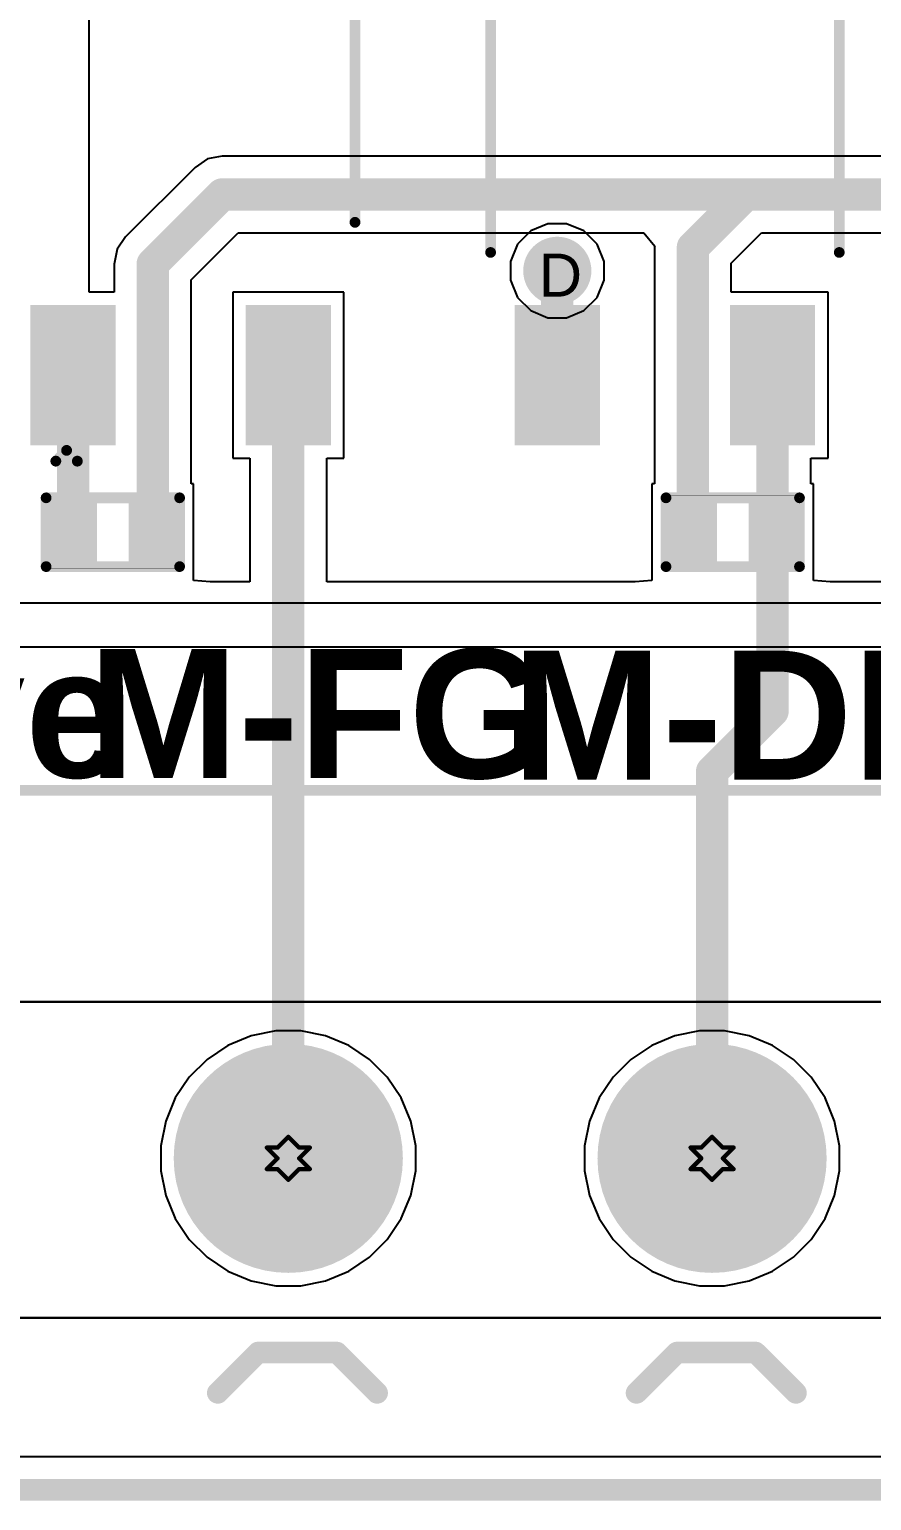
# Model space of a CAD drawing. Header units: inches. Extents: x 0 to 5401, y 0 to 5414.
# Drawn here: x 17.74 to 27.67, y -0.13 to 17.24 of the extents above; entities that cross this region are included whole.
import ezdxf

# ---------------------------------------------------------------- set-up
doc = ezdxf.new("R2010")
doc.units = ezdxf.units.IN
for name, color, linetype in [('Board Outline', 216, 'Continuous'), ('Bottom Layer', 5, 'Continuous'), ('Bottom Solder', 6, 'Continuous'), ('Drill Drawing', 1, 'Continuous'), ('Layer 1', 16, 'Continuous'), ('Layer 2', 76, 'Continuous'), ('Multi-Layer', 9, 'Continuous'), ('Pad Holes', 156, 'Continuous'), ('Top Layer', 1, 'Continuous'), ('Top Overlay', 2, 'Continuous'), ('Top Paste', 8, 'Continuous'), ('Top Solder', 216, 'Continuous'), ('Via Holes', 16, 'Continuous')]:
    doc.layers.add(name, color=color, linetype=linetype)
doc.styles.add('Arial', font='', dxfattribs={"height": 0.2})
doc.styles.add('Arial_Bold', font='', dxfattribs={"height": 0.2})
doc.styles.get('Arial').set_extended_font_data('Arial')
doc.styles.get('Arial_Bold').set_extended_font_data('Arial', bold=True)

# ---------------------------------------------------------------- blocks, each defined once
blk = doc.blocks.new('SOP_4_2_54_21')
at = {"layer": 'Top Layer'}
for points in [[(-3.85, 1.67), (-2.4, 1.67), (-2.4, 0.87), (-3.85, 0.87)], [(2.4, 1.67), (3.85, 1.67), (3.85, 0.87), (2.4, 0.87)], [(-3.85, -0.87), (-2.4, -0.87), (-2.4, -1.67), (-3.85, -1.67)], [(2.4, -0.87), (3.85, -0.87), (3.85, -1.67), (2.4, -1.67)]]:
    blk.add_hatch(color=1, dxfattribs=at).paths.add_polyline_path(points)
at = {"layer": 'Top Paste'}
for points in [[(-3.85, 1.67), (-2.4, 1.67), (-2.4, 0.87), (-3.85, 0.87)], [(2.4, 1.67), (3.85, 1.67), (3.85, 0.87), (2.4, 0.87)], [(-3.85, -0.87), (-2.4, -0.87), (-2.4, -1.67), (-3.85, -1.67)], [(2.4, -0.87), (3.85, -0.87), (3.85, -1.67), (2.4, -1.67)]]:
    blk.add_hatch(color=8, dxfattribs=at).paths.add_polyline_path(points)
at = {"layer": 'Top Solder'}
for points in [[(-3.952, 1.772), (-2.298, 1.772), (-2.298, 0.768), (-3.952, 0.768)], [(2.298, 1.772), (3.952, 1.772), (3.952, 0.768), (2.298, 0.768)], [(-3.952, -0.768), (-2.298, -0.768), (-2.298, -1.772), (-3.952, -1.772)], [(2.298, -0.768), (3.952, -0.768), (3.952, -1.772), (2.298, -1.772)]]:
    blk.add_hatch(color=216, dxfattribs=at).paths.add_polyline_path(points)
at = {"layer": 'Top Overlay'}
for points in [[(-1.321, 2.057, 0.127, 0.127, 0), (1.676, 2.057, 0.127, 0.127, 0)], [(-4.14, 1.473, 0.127, 0.127, 0), (-4.14, 1.219, 0.127, 0.127, 0)], [(-4.14, 1.473, 0.127, 0.127, 0), (-4.013, 1.346, 0.127, 0.127, 0)], [(-4.013, 1.346, 0.127, 0.127, 0), (-4.14, 1.219, 0.127, 0.127, 0)], [(-1.321, -2.057, 0.127, 0.127, 0), (1.676, -2.057, 0.127, 0.127, 0)]]:
    blk.add_lwpolyline(points, format="xyseb", dxfattribs=at)
for points in [[(-1.353, 2.057, 0.0635, 0.0635, 1), (-1.289, 2.057, 0.0635, 0.0635, 1)], [(1.645, 2.057, 0.0635, 0.0635, 1), (1.708, 2.057, 0.0635, 0.0635, 1)], [(-4.172, 1.473, 0.0635, 0.0635, 1), (-4.108, 1.473, 0.0635, 0.0635, 1)], [(-4.172, 1.473, 0.0635, 0.0635, 1), (-4.108, 1.473, 0.0635, 0.0635, 1)], [(-4.045, 1.346, 0.0635, 0.0635, 1), (-3.981, 1.346, 0.0635, 0.0635, 1)], [(-4.045, 1.346, 0.0635, 0.0635, 1), (-3.981, 1.346, 0.0635, 0.0635, 1)], [(-4.172, 1.219, 0.0635, 0.0635, 1), (-4.108, 1.219, 0.0635, 0.0635, 1)], [(-4.172, 1.219, 0.0635, 0.0635, 1), (-4.108, 1.219, 0.0635, 0.0635, 1)], [(-1.353, -2.057, 0.0635, 0.0635, 1), (-1.289, -2.057, 0.0635, 0.0635, 1)], [(1.645, -2.057, 0.0635, 0.0635, 1), (1.708, -2.057, 0.0635, 0.0635, 1)]]:
    blk.add_lwpolyline(points, format="xyseb", close=True, dxfattribs=at)
blk = doc.blocks.new('SOP_4_2_54_23')
at = {"layer": 'Top Layer'}
for points in [[(-3.85, 1.67), (-2.4, 1.67), (-2.4, 0.87), (-3.85, 0.87)], [(2.4, 1.67), (3.85, 1.67), (3.85, 0.87), (2.4, 0.87)], [(-3.85, -0.87), (-2.4, -0.87), (-2.4, -1.67), (-3.85, -1.67)], [(2.4, -0.87), (3.85, -0.87), (3.85, -1.67), (2.4, -1.67)]]:
    blk.add_hatch(color=1, dxfattribs=at).paths.add_polyline_path(points)
at = {"layer": 'Top Paste'}
for points in [[(-3.85, 1.67), (-2.4, 1.67), (-2.4, 0.87), (-3.85, 0.87)], [(2.4, 1.67), (3.85, 1.67), (3.85, 0.87), (2.4, 0.87)], [(-3.85, -0.87), (-2.4, -0.87), (-2.4, -1.67), (-3.85, -1.67)], [(2.4, -0.87), (3.85, -0.87), (3.85, -1.67), (2.4, -1.67)]]:
    blk.add_hatch(color=8, dxfattribs=at).paths.add_polyline_path(points)
at = {"layer": 'Top Solder'}
for points in [[(-3.952, 1.772), (-2.298, 1.772), (-2.298, 0.768), (-3.952, 0.768)], [(2.298, 1.772), (3.952, 1.772), (3.952, 0.768), (2.298, 0.768)], [(-3.952, -0.768), (-2.298, -0.768), (-2.298, -1.772), (-3.952, -1.772)], [(2.298, -0.768), (3.952, -0.768), (3.952, -1.772), (2.298, -1.772)]]:
    blk.add_hatch(color=216, dxfattribs=at).paths.add_polyline_path(points)
at = {"layer": 'Top Overlay'}
for points in [[(1.676, 2.057, 0.127, 0.127, 0), (-1.321, 2.057, 0.127, 0.127, 0)], [(-4.14, 1.219, 0.127, 0.127, 0), (-4.14, 1.473, 0.127, 0.127, 0)], [(-4.013, 1.346, 0.127, 0.127, 0), (-4.14, 1.473, 0.127, 0.127, 0)], [(-4.14, 1.219, 0.127, 0.127, 0), (-4.013, 1.346, 0.127, 0.127, 0)], [(1.676, -2.057, 0.127, 0.127, 0), (-1.321, -2.057, 0.127, 0.127, 0)]]:
    blk.add_lwpolyline(points, format="xyseb", dxfattribs=at)
for points in [[(-1.353, 2.057, 0.0635, 0.0635, 1), (-1.289, 2.057, 0.0635, 0.0635, 1)], [(1.645, 2.057, 0.0635, 0.0635, 1), (1.708, 2.057, 0.0635, 0.0635, 1)], [(-4.172, 1.473, 0.0635, 0.0635, 1), (-4.108, 1.473, 0.0635, 0.0635, 1)], [(-4.172, 1.473, 0.0635, 0.0635, 1), (-4.108, 1.473, 0.0635, 0.0635, 1)], [(-4.045, 1.346, 0.0635, 0.0635, 1), (-3.981, 1.346, 0.0635, 0.0635, 1)], [(-4.045, 1.346, 0.0635, 0.0635, 1), (-3.981, 1.346, 0.0635, 0.0635, 1)], [(-4.172, 1.219, 0.0635, 0.0635, 1), (-4.108, 1.219, 0.0635, 0.0635, 1)], [(-4.172, 1.219, 0.0635, 0.0635, 1), (-4.108, 1.219, 0.0635, 0.0635, 1)], [(-1.353, -2.057, 0.0635, 0.0635, 1), (-1.289, -2.057, 0.0635, 0.0635, 1)], [(1.645, -2.057, 0.0635, 0.0635, 1), (1.708, -2.057, 0.0635, 0.0635, 1)]]:
    blk.add_lwpolyline(points, format="xyseb", close=True, dxfattribs=at)
blk = doc.blocks.new('R___0402_83')
at = {"layer": 'Top Layer'}
for points in [[(-0.699, -0.318), (-0.699, 0.318), (-0.241, 0.318), (-0.241, -0.318)], [(0.241, -0.318), (0.241, 0.318), (0.699, 0.318), (0.699, -0.318)]]:
    blk.add_hatch(color=1, dxfattribs=at).paths.add_polyline_path(points)
at = {"layer": 'Top Paste'}
for points in [[(-0.699, -0.318), (-0.699, 0.318), (-0.241, 0.318), (-0.241, -0.318)], [(0.241, -0.318), (0.241, 0.318), (0.699, 0.318), (0.699, -0.318)]]:
    blk.add_hatch(color=8, dxfattribs=at).paths.add_polyline_path(points)
at = {"layer": 'Top Solder'}
for points in [[(-0.754, -0.373), (-0.754, 0.373), (-0.186, 0.373), (-0.186, -0.373)], [(0.186, -0.373), (0.186, 0.373), (0.754, 0.373), (0.754, -0.373)]]:
    blk.add_hatch(color=216, dxfattribs=at).paths.add_polyline_path(points)
at = {"layer": 'Top Overlay'}
for points in [[(-0.787, -0.406, 0.127, 0.127, 0), (-0.787, 0.406, 0.127, 0.127, 0)], [(-0.787, 0.406, 0.127, 0.127, 0), (0.787, 0.406, 0.127, 0.127, 0)], [(0.787, -0.406, 0.127, 0.127, 0), (0.787, 0.406, 0.127, 0.127, 0)], [(-0.787, -0.406, 0.127, 0.127, 0), (0.787, -0.406, 0.127, 0.127, 0)], [(-0.813, -0.432, 0.00323, 0.00323, 0), (0.813, -0.432, 0.00323, 0.00323, 0)]]:
    blk.add_lwpolyline(points, format="xyseb", dxfattribs=at)
for points in [[(-0.819, 0.406, 0.0635, 0.0635, 1), (-0.756, 0.406, 0.0635, 0.0635, 1)], [(-0.819, 0.406, 0.0635, 0.0635, 1), (-0.756, 0.406, 0.0635, 0.0635, 1)], [(0.756, 0.406, 0.0635, 0.0635, 1), (0.819, 0.406, 0.0635, 0.0635, 1)], [(0.756, 0.406, 0.0635, 0.0635, 1), (0.819, 0.406, 0.0635, 0.0635, 1)], [(-0.819, -0.406, 0.0635, 0.0635, 1), (-0.756, -0.406, 0.0635, 0.0635, 1)], [(-0.819, -0.406, 0.0635, 0.0635, 1), (-0.756, -0.406, 0.0635, 0.0635, 1)], [(0.756, -0.406, 0.0635, 0.0635, 1), (0.819, -0.406, 0.0635, 0.0635, 1)], [(0.756, -0.406, 0.0635, 0.0635, 1), (0.819, -0.406, 0.0635, 0.0635, 1)], [(-0.814, -0.432, 0.00161, 0.00161, 1), (-0.812, -0.432, 0.00161, 0.00161, 1)], [(0.812, -0.432, 0.00161, 0.00161, 1), (0.814, -0.432, 0.00161, 0.00161, 1)]]:
    blk.add_lwpolyline(points, format="xyseb", close=True, dxfattribs=at)
blk = doc.blocks.new('R___0402_85')
at = {"layer": 'Top Layer'}
for points in [[(-0.699, -0.318), (-0.699, 0.318), (-0.241, 0.318), (-0.241, -0.318)], [(0.241, -0.318), (0.241, 0.318), (0.699, 0.318), (0.699, -0.318)]]:
    blk.add_hatch(color=1, dxfattribs=at).paths.add_polyline_path(points)
at = {"layer": 'Top Paste'}
for points in [[(-0.699, -0.318), (-0.699, 0.318), (-0.241, 0.318), (-0.241, -0.318)], [(0.241, -0.318), (0.241, 0.318), (0.699, 0.318), (0.699, -0.318)]]:
    blk.add_hatch(color=8, dxfattribs=at).paths.add_polyline_path(points)
at = {"layer": 'Top Solder'}
for points in [[(-0.754, -0.373), (-0.754, 0.373), (-0.186, 0.373), (-0.186, -0.373)], [(0.186, -0.373), (0.186, 0.373), (0.754, 0.373), (0.754, -0.373)]]:
    blk.add_hatch(color=216, dxfattribs=at).paths.add_polyline_path(points)
at = {"layer": 'Top Overlay'}
for points in [[(-0.787, 0.406, 0.127, 0.127, 0), (-0.787, -0.406, 0.127, 0.127, 0)], [(0.787, 0.406, 0.127, 0.127, 0), (-0.787, 0.406, 0.127, 0.127, 0)], [(0.787, 0.406, 0.127, 0.127, 0), (0.787, -0.406, 0.127, 0.127, 0)], [(0.787, -0.406, 0.127, 0.127, 0), (-0.787, -0.406, 0.127, 0.127, 0)], [(0.813, -0.432, 0.00323, 0.00323, 0), (-0.813, -0.432, 0.00323, 0.00323, 0)]]:
    blk.add_lwpolyline(points, format="xyseb", dxfattribs=at)
for points in [[(-0.819, 0.406, 0.0635, 0.0635, 1), (-0.756, 0.406, 0.0635, 0.0635, 1)], [(-0.819, 0.406, 0.0635, 0.0635, 1), (-0.756, 0.406, 0.0635, 0.0635, 1)], [(0.756, 0.406, 0.0635, 0.0635, 1), (0.819, 0.406, 0.0635, 0.0635, 1)], [(0.756, 0.406, 0.0635, 0.0635, 1), (0.819, 0.406, 0.0635, 0.0635, 1)], [(-0.819, -0.406, 0.0635, 0.0635, 1), (-0.756, -0.406, 0.0635, 0.0635, 1)], [(-0.819, -0.406, 0.0635, 0.0635, 1), (-0.756, -0.406, 0.0635, 0.0635, 1)], [(0.756, -0.406, 0.0635, 0.0635, 1), (0.819, -0.406, 0.0635, 0.0635, 1)], [(0.756, -0.406, 0.0635, 0.0635, 1), (0.819, -0.406, 0.0635, 0.0635, 1)], [(-0.814, -0.432, 0.00161, 0.00161, 1), (-0.812, -0.432, 0.00161, 0.00161, 1)], [(0.812, -0.432, 0.00161, 0.00161, 1), (0.814, -0.432, 0.00161, 0.00161, 1)]]:
    blk.add_lwpolyline(points, format="xyseb", close=True, dxfattribs=at)
blk = doc.blocks.new('WJ127_5_0_5P_185')
at = {"layer": 'Bottom Layer'}
h = blk.add_hatch(color=5, dxfattribs=at)
edge = h.paths.add_edge_path()
edge.add_arc((-10, 0), 1.25, 0, 360)
h = blk.add_hatch(color=5, dxfattribs=at)
edge = h.paths.add_edge_path()
edge.add_arc((-5, 0), 1.25, 0, 360)
h = blk.add_hatch(color=5, dxfattribs=at)
edge = h.paths.add_edge_path()
edge.add_arc((0, 0), 1.25, 0, 360)
h = blk.add_hatch(color=5, dxfattribs=at)
edge = h.paths.add_edge_path()
edge.add_arc((5, 0), 1.25, 0, 360)
h = blk.add_hatch(color=5, dxfattribs=at)
edge = h.paths.add_edge_path()
edge.add_arc((10, 0), 1.25, 0, 360)
at = {"layer": 'Bottom Solder'}
h = blk.add_hatch(color=6, dxfattribs=at)
edge = h.paths.add_edge_path()
edge.add_arc((-10, 0), 1.352, 0, 360)
h = blk.add_hatch(color=6, dxfattribs=at)
edge = h.paths.add_edge_path()
edge.add_arc((-5, 0), 1.352, 0, 360)
h = blk.add_hatch(color=6, dxfattribs=at)
edge = h.paths.add_edge_path()
edge.add_arc((0, 0), 1.352, 0, 360)
h = blk.add_hatch(color=6, dxfattribs=at)
edge = h.paths.add_edge_path()
edge.add_arc((5, 0), 1.352, 0, 360)
h = blk.add_hatch(color=6, dxfattribs=at)
edge = h.paths.add_edge_path()
edge.add_arc((10, 0), 1.352, 0, 360)
at = {"layer": 'Layer 1'}
h = blk.add_hatch(color=16, dxfattribs=at)
edge = h.paths.add_edge_path()
edge.add_arc((-10, 0), 1.25, 0, 360)
h = blk.add_hatch(color=16, dxfattribs=at)
edge = h.paths.add_edge_path()
edge.add_arc((-5, 0), 1.25, 0, 360)
h = blk.add_hatch(color=16, dxfattribs=at)
edge = h.paths.add_edge_path()
edge.add_arc((0, 0), 1.25, 0, 360)
h = blk.add_hatch(color=16, dxfattribs=at)
edge = h.paths.add_edge_path()
edge.add_arc((5, 0), 1.25, 0, 360)
h = blk.add_hatch(color=16, dxfattribs=at)
edge = h.paths.add_edge_path()
edge.add_arc((10, 0), 1.25, 0, 360)
at = {"layer": 'Layer 2'}
h = blk.add_hatch(color=76, dxfattribs=at)
edge = h.paths.add_edge_path()
edge.add_arc((-10, 0), 1.25, 0, 360)
h = blk.add_hatch(color=76, dxfattribs=at)
edge = h.paths.add_edge_path()
edge.add_arc((-5, 0), 1.25, 0, 360)
h = blk.add_hatch(color=76, dxfattribs=at)
edge = h.paths.add_edge_path()
edge.add_arc((0, 0), 1.25, 0, 360)
h = blk.add_hatch(color=76, dxfattribs=at)
edge = h.paths.add_edge_path()
edge.add_arc((5, 0), 1.25, 0, 360)
h = blk.add_hatch(color=76, dxfattribs=at)
edge = h.paths.add_edge_path()
edge.add_arc((10, 0), 1.25, 0, 360)
at = {"layer": 'Multi-Layer'}
h = blk.add_hatch(color=9, dxfattribs=at)
edge = h.paths.add_edge_path()
edge.add_arc((-10, 0), 1.25, 0, 360)
h = blk.add_hatch(color=9, dxfattribs=at)
edge = h.paths.add_edge_path()
edge.add_arc((-5, 0), 1.25, 0, 360)
h = blk.add_hatch(color=9, dxfattribs=at)
edge = h.paths.add_edge_path()
edge.add_arc((0, 0), 1.25, 0, 360)
h = blk.add_hatch(color=9, dxfattribs=at)
edge = h.paths.add_edge_path()
edge.add_arc((5, 0), 1.25, 0, 360)
h = blk.add_hatch(color=9, dxfattribs=at)
edge = h.paths.add_edge_path()
edge.add_arc((10, 0), 1.25, 0, 360)
at = {"layer": 'Pad Holes'}
h = blk.add_hatch(color=7, dxfattribs=at)
edge = h.paths.add_edge_path()
edge.add_arc((-10, 0), 0.65, 0, 360)
h = blk.add_hatch(color=7, dxfattribs=at)
edge = h.paths.add_edge_path()
edge.add_arc((-5, 0), 0.65, 0, 360)
h = blk.add_hatch(color=7, dxfattribs=at)
edge = h.paths.add_edge_path()
edge.add_arc((0, 0), 0.65, 0, 360)
h = blk.add_hatch(color=7, dxfattribs=at)
edge = h.paths.add_edge_path()
edge.add_arc((5, 0), 0.65, 0, 360)
h = blk.add_hatch(color=7, dxfattribs=at)
edge = h.paths.add_edge_path()
edge.add_arc((10, 0), 0.65, 0, 360)
at = {"layer": 'Top Layer'}
h = blk.add_hatch(color=1, dxfattribs=at)
edge = h.paths.add_edge_path()
edge.add_arc((-10, 0), 1.25, 0, 360)
h = blk.add_hatch(color=1, dxfattribs=at)
edge = h.paths.add_edge_path()
edge.add_arc((-5, 0), 1.25, 0, 360)
h = blk.add_hatch(color=1, dxfattribs=at)
edge = h.paths.add_edge_path()
edge.add_arc((0, 0), 1.25, 0, 360)
h = blk.add_hatch(color=1, dxfattribs=at)
edge = h.paths.add_edge_path()
edge.add_arc((5, 0), 1.25, 0, 360)
h = blk.add_hatch(color=1, dxfattribs=at)
edge = h.paths.add_edge_path()
edge.add_arc((10, 0), 1.25, 0, 360)
at = {"layer": 'Top Solder'}
h = blk.add_hatch(color=216, dxfattribs=at)
edge = h.paths.add_edge_path()
edge.add_arc((-10, 0), 1.352, 0, 360)
h = blk.add_hatch(color=216, dxfattribs=at)
edge = h.paths.add_edge_path()
edge.add_arc((-5, 0), 1.352, 0, 360)
h = blk.add_hatch(color=216, dxfattribs=at)
edge = h.paths.add_edge_path()
edge.add_arc((0, 0), 1.352, 0, 360)
h = blk.add_hatch(color=216, dxfattribs=at)
edge = h.paths.add_edge_path()
edge.add_arc((5, 0), 1.352, 0, 360)
h = blk.add_hatch(color=216, dxfattribs=at)
edge = h.paths.add_edge_path()
edge.add_arc((10, 0), 1.352, 0, 360)
at = {"layer": 'Top Overlay'}
for points in [[(-13.005, 4.343, 0.127, 0.127, 0), (12.548, 4.343, 0.127, 0.127, 0)], [(-13.005, -3.912, 0.127, 0.127, 0), (-13.005, 4.343, 0.127, 0.127, 0)], [(12.548, -3.912, 0.127, 0.127, 0), (12.548, 4.343, 0.127, 0.127, 0)], [(-11.044, -2.769, 0.254, 0.254, 0), (-10.567, -2.292, 0.254, 0.254, 0)], [(-10.567, -2.292, 0.254, 0.254, 0), (-9.638, -2.292, 0.254, 0.254, 0)], [(-9.638, -2.292, 0.254, 0.254, 0), (-9.162, -2.769, 0.254, 0.254, 0)], [(-5.938, -2.769, 0.254, 0.254, 0), (-5.461, -2.292, 0.254, 0.254, 0)], [(-5.461, -2.292, 0.254, 0.254, 0), (-4.533, -2.292, 0.254, 0.254, 0)], [(-4.533, -2.292, 0.254, 0.254, 0), (-4.056, -2.769, 0.254, 0.254, 0)], [(-0.833, -2.769, 0.254, 0.254, 0), (-0.356, -2.292, 0.254, 0.254, 0)], [(-0.356, -2.292, 0.254, 0.254, 0), (0.572, -2.292, 0.254, 0.254, 0)], [(0.572, -2.292, 0.254, 0.254, 0), (1.049, -2.769, 0.254, 0.254, 0)], [(4.109, -2.769, 0.254, 0.254, 0), (4.586, -2.292, 0.254, 0.254, 0)], [(4.586, -2.292, 0.254, 0.254, 0), (5.514, -2.292, 0.254, 0.254, 0)], [(5.514, -2.292, 0.254, 0.254, 0), (5.991, -2.769, 0.254, 0.254, 0)], [(9.138, -2.769, 0.254, 0.254, 0), (9.615, -2.292, 0.254, 0.254, 0)], [(9.615, -2.292, 0.254, 0.254, 0), (10.543, -2.292, 0.254, 0.254, 0)], [(10.543, -2.292, 0.254, 0.254, 0), (11.02, -2.769, 0.254, 0.254, 0)], [(-13.005, -3.912, 0.127, 0.127, 0), (12.548, -3.912, 0.127, 0.127, 0)]]:
    blk.add_lwpolyline(points, format="xyseb", dxfattribs=at)
for points in [[(-13.037, 4.343, 0.0635, 0.0635, 1), (-12.973, 4.343, 0.0635, 0.0635, 1)], [(-13.037, 4.343, 0.0635, 0.0635, 1), (-12.973, 4.343, 0.0635, 0.0635, 1)], [(12.516, 4.343, 0.0635, 0.0635, 1), (12.579, 4.343, 0.0635, 0.0635, 1)], [(12.516, 4.343, 0.0635, 0.0635, 1), (12.579, 4.343, 0.0635, 0.0635, 1)], [(-10.63, -2.292, 0.127, 0.127, 1), (-10.503, -2.292, 0.127, 0.127, 1)], [(-10.63, -2.292, 0.127, 0.127, 1), (-10.503, -2.292, 0.127, 0.127, 1)], [(-9.702, -2.292, 0.127, 0.127, 1), (-9.575, -2.292, 0.127, 0.127, 1)], [(-9.702, -2.292, 0.127, 0.127, 1), (-9.575, -2.292, 0.127, 0.127, 1)], [(-5.525, -2.292, 0.127, 0.127, 1), (-5.398, -2.292, 0.127, 0.127, 1)], [(-5.525, -2.292, 0.127, 0.127, 1), (-5.398, -2.292, 0.127, 0.127, 1)], [(-4.597, -2.292, 0.127, 0.127, 1), (-4.47, -2.292, 0.127, 0.127, 1)], [(-4.597, -2.292, 0.127, 0.127, 1), (-4.47, -2.292, 0.127, 0.127, 1)], [(-0.42, -2.292, 0.127, 0.127, 1), (-0.293, -2.292, 0.127, 0.127, 1)], [(-0.42, -2.292, 0.127, 0.127, 1), (-0.293, -2.292, 0.127, 0.127, 1)], [(0.509, -2.292, 0.127, 0.127, 1), (0.636, -2.292, 0.127, 0.127, 1)], [(0.509, -2.292, 0.127, 0.127, 1), (0.636, -2.292, 0.127, 0.127, 1)], [(4.522, -2.292, 0.127, 0.127, 1), (4.649, -2.292, 0.127, 0.127, 1)], [(4.522, -2.292, 0.127, 0.127, 1), (4.649, -2.292, 0.127, 0.127, 1)], [(5.45, -2.292, 0.127, 0.127, 1), (5.577, -2.292, 0.127, 0.127, 1)], [(5.45, -2.292, 0.127, 0.127, 1), (5.577, -2.292, 0.127, 0.127, 1)], [(9.551, -2.292, 0.127, 0.127, 1), (9.678, -2.292, 0.127, 0.127, 1)], [(9.551, -2.292, 0.127, 0.127, 1), (9.678, -2.292, 0.127, 0.127, 1)], [(10.48, -2.292, 0.127, 0.127, 1), (10.607, -2.292, 0.127, 0.127, 1)], [(10.48, -2.292, 0.127, 0.127, 1), (10.607, -2.292, 0.127, 0.127, 1)], [(-11.107, -2.769, 0.127, 0.127, 1), (-10.98, -2.769, 0.127, 0.127, 1)], [(-9.225, -2.769, 0.127, 0.127, 1), (-9.098, -2.769, 0.127, 0.127, 1)], [(-6.002, -2.769, 0.127, 0.127, 1), (-5.875, -2.769, 0.127, 0.127, 1)], [(-4.12, -2.769, 0.127, 0.127, 1), (-3.993, -2.769, 0.127, 0.127, 1)], [(-0.896, -2.769, 0.127, 0.127, 1), (-0.769, -2.769, 0.127, 0.127, 1)], [(0.985, -2.769, 0.127, 0.127, 1), (1.112, -2.769, 0.127, 0.127, 1)], [(4.045, -2.769, 0.127, 0.127, 1), (4.172, -2.769, 0.127, 0.127, 1)], [(5.927, -2.769, 0.127, 0.127, 1), (6.054, -2.769, 0.127, 0.127, 1)], [(9.075, -2.769, 0.127, 0.127, 1), (9.202, -2.769, 0.127, 0.127, 1)], [(10.956, -2.769, 0.127, 0.127, 1), (11.083, -2.769, 0.127, 0.127, 1)], [(-13.037, -3.912, 0.0635, 0.0635, 1), (-12.973, -3.912, 0.0635, 0.0635, 1)], [(-13.037, -3.912, 0.0635, 0.0635, 1), (-12.973, -3.912, 0.0635, 0.0635, 1)], [(12.516, -3.912, 0.0635, 0.0635, 1), (12.579, -3.912, 0.0635, 0.0635, 1)], [(12.516, -3.912, 0.0635, 0.0635, 1), (12.579, -3.912, 0.0635, 0.0635, 1)]]:
    blk.add_lwpolyline(points, format="xyseb", close=True, dxfattribs=at)

msp = doc.modelspace()

# ---------------------------------------------------------------- hatches: boundary and pattern name
at = {"layer": 'Bottom Layer'}
h = msp.add_hatch(color=5, dxfattribs=at)
edge = h.paths.add_edge_path()
edge.add_arc((23.964, 14.39), 0.3, 0, 360)
at = {"layer": 'Bottom Solder'}
h = msp.add_hatch(color=6, dxfattribs=at)
edge = h.paths.add_edge_path()
edge.add_arc((23.964, 14.39), 0.402, 0, 360)
at = {"layer": 'Layer 1'}
h = msp.add_hatch(color=16, dxfattribs=at)
edge = h.paths.add_edge_path()
edge.add_arc((23.964, 14.39), 0.3, 0, 360)
at = {"layer": 'Layer 2'}
h = msp.add_hatch(color=76, dxfattribs=at)
edge = h.paths.add_edge_path()
edge.add_arc((23.964, 14.39), 0.3, 0, 360)
at = {"layer": 'Top Layer'}
h = msp.add_hatch(color=1, dxfattribs=at)
edge = h.paths.add_edge_path()
edge.add_arc((23.964, 14.39), 0.3, 0, 360)
at = {"layer": 'Top Solder'}
h = msp.add_hatch(color=216, dxfattribs=at)
edge = h.paths.add_edge_path()
edge.add_arc((23.964, 14.39), 0.402, 0, 360)
at = {"layer": 'Via Holes'}
h = msp.add_hatch(color=7, dxfattribs=at)
edge = h.paths.add_edge_path()
edge.add_arc((23.964, 14.39), 0.15, 0, 360)

# ---------------------------------------------------------------- linework, layer by layer
at = {"layer": 'Board Outline'}
msp.add_lwpolyline([(0, 0, 0.254, 0.254, 0), (150, 0, 0.254, 0.254, 0)], format="xyseb", dxfattribs=at)
at = {"layer": 'Bottom Layer'}
for p, q in [((7.785, 5.761), (33.338, 5.761)), ((33.338, 5.761), (7.785, 5.761)), ((33.338, 2.032), (7.785, 2.032)), ((7.785, 2.032), (33.338, 2.032)), ((145.483, 0.388), (4.517, 0.388))]:
    msp.add_line(p, q, dxfattribs=at)
at = {"layer": 'Drill Drawing'}
for points in [[(20.663, 4.04, 0.0508, 0.0508, 0), (20.79, 4.167, 0.0508, 0.0508, 0)], [(20.79, 4.167, 0.0508, 0.0508, 0), (20.917, 4.04, 0.0508, 0.0508, 0)], [(25.663, 4.04, 0.0508, 0.0508, 0), (25.79, 4.167, 0.0508, 0.0508, 0)], [(25.79, 4.167, 0.0508, 0.0508, 0), (25.917, 4.04, 0.0508, 0.0508, 0)], [(20.536, 4.04, 0.0508, 0.0508, 0), (20.663, 3.913, 0.0508, 0.0508, 0)], [(20.536, 4.04, 0.0508, 0.0508, 0), (20.663, 4.04, 0.0508, 0.0508, 0)], [(20.917, 4.04, 0.0508, 0.0508, 0), (21.044, 4.04, 0.0508, 0.0508, 0)], [(20.917, 3.913, 0.0508, 0.0508, 0), (21.044, 4.04, 0.0508, 0.0508, 0)], [(25.536, 4.04, 0.0508, 0.0508, 0), (25.663, 3.913, 0.0508, 0.0508, 0)], [(25.536, 4.04, 0.0508, 0.0508, 0), (25.663, 4.04, 0.0508, 0.0508, 0)], [(25.917, 4.04, 0.0508, 0.0508, 0), (26.044, 4.04, 0.0508, 0.0508, 0)], [(25.917, 3.913, 0.0508, 0.0508, 0), (26.044, 4.04, 0.0508, 0.0508, 0)], [(20.536, 3.786, 0.0508, 0.0508, 0), (20.663, 3.913, 0.0508, 0.0508, 0)], [(20.917, 3.913, 0.0508, 0.0508, 0), (21.044, 3.786, 0.0508, 0.0508, 0)], [(25.536, 3.786, 0.0508, 0.0508, 0), (25.663, 3.913, 0.0508, 0.0508, 0)], [(25.917, 3.913, 0.0508, 0.0508, 0), (26.044, 3.786, 0.0508, 0.0508, 0)], [(20.536, 3.786, 0.0508, 0.0508, 0), (20.663, 3.786, 0.0508, 0.0508, 0)], [(20.663, 3.786, 0.0508, 0.0508, 0), (20.79, 3.659, 0.0508, 0.0508, 0)], [(20.79, 3.659, 0.0508, 0.0508, 0), (20.917, 3.786, 0.0508, 0.0508, 0)], [(20.917, 3.786, 0.0508, 0.0508, 0), (21.044, 3.786, 0.0508, 0.0508, 0)], [(25.536, 3.786, 0.0508, 0.0508, 0), (25.663, 3.786, 0.0508, 0.0508, 0)], [(25.663, 3.786, 0.0508, 0.0508, 0), (25.79, 3.659, 0.0508, 0.0508, 0)], [(25.79, 3.659, 0.0508, 0.0508, 0), (25.917, 3.786, 0.0508, 0.0508, 0)], [(25.917, 3.786, 0.0508, 0.0508, 0), (26.044, 3.786, 0.0508, 0.0508, 0)]]:
    msp.add_lwpolyline(points, format="xyseb", dxfattribs=at)
for points in [[(20.778, 4.167, 0.0254, 0.0254, 1), (20.803, 4.167, 0.0254, 0.0254, 1)], [(20.778, 4.167, 0.0254, 0.0254, 1), (20.803, 4.167, 0.0254, 0.0254, 1)], [(25.778, 4.167, 0.0254, 0.0254, 1), (25.803, 4.167, 0.0254, 0.0254, 1)], [(25.778, 4.167, 0.0254, 0.0254, 1), (25.803, 4.167, 0.0254, 0.0254, 1)], [(20.524, 4.04, 0.0254, 0.0254, 1), (20.549, 4.04, 0.0254, 0.0254, 1)], [(20.524, 4.04, 0.0254, 0.0254, 1), (20.549, 4.04, 0.0254, 0.0254, 1)], [(20.651, 4.04, 0.0254, 0.0254, 1), (20.676, 4.04, 0.0254, 0.0254, 1)], [(20.651, 4.04, 0.0254, 0.0254, 1), (20.676, 4.04, 0.0254, 0.0254, 1)], [(20.905, 4.04, 0.0254, 0.0254, 1), (20.93, 4.04, 0.0254, 0.0254, 1)], [(20.905, 4.04, 0.0254, 0.0254, 1), (20.93, 4.04, 0.0254, 0.0254, 1)], [(21.032, 4.04, 0.0254, 0.0254, 1), (21.057, 4.04, 0.0254, 0.0254, 1)], [(21.032, 4.04, 0.0254, 0.0254, 1), (21.057, 4.04, 0.0254, 0.0254, 1)], [(25.524, 4.04, 0.0254, 0.0254, 1), (25.549, 4.04, 0.0254, 0.0254, 1)], [(25.524, 4.04, 0.0254, 0.0254, 1), (25.549, 4.04, 0.0254, 0.0254, 1)], [(25.651, 4.04, 0.0254, 0.0254, 1), (25.676, 4.04, 0.0254, 0.0254, 1)], [(25.651, 4.04, 0.0254, 0.0254, 1), (25.676, 4.04, 0.0254, 0.0254, 1)], [(25.905, 4.04, 0.0254, 0.0254, 1), (25.93, 4.04, 0.0254, 0.0254, 1)], [(25.905, 4.04, 0.0254, 0.0254, 1), (25.93, 4.04, 0.0254, 0.0254, 1)], [(26.032, 4.04, 0.0254, 0.0254, 1), (26.057, 4.04, 0.0254, 0.0254, 1)], [(26.032, 4.04, 0.0254, 0.0254, 1), (26.057, 4.04, 0.0254, 0.0254, 1)], [(20.651, 3.913, 0.0254, 0.0254, 1), (20.676, 3.913, 0.0254, 0.0254, 1)], [(20.651, 3.913, 0.0254, 0.0254, 1), (20.676, 3.913, 0.0254, 0.0254, 1)], [(20.905, 3.913, 0.0254, 0.0254, 1), (20.93, 3.913, 0.0254, 0.0254, 1)], [(20.905, 3.913, 0.0254, 0.0254, 1), (20.93, 3.913, 0.0254, 0.0254, 1)], [(25.651, 3.913, 0.0254, 0.0254, 1), (25.676, 3.913, 0.0254, 0.0254, 1)], [(25.651, 3.913, 0.0254, 0.0254, 1), (25.676, 3.913, 0.0254, 0.0254, 1)], [(25.905, 3.913, 0.0254, 0.0254, 1), (25.93, 3.913, 0.0254, 0.0254, 1)], [(25.905, 3.913, 0.0254, 0.0254, 1), (25.93, 3.913, 0.0254, 0.0254, 1)], [(20.524, 3.786, 0.0254, 0.0254, 1), (20.549, 3.786, 0.0254, 0.0254, 1)], [(20.524, 3.786, 0.0254, 0.0254, 1), (20.549, 3.786, 0.0254, 0.0254, 1)], [(20.651, 3.786, 0.0254, 0.0254, 1), (20.676, 3.786, 0.0254, 0.0254, 1)], [(20.651, 3.786, 0.0254, 0.0254, 1), (20.676, 3.786, 0.0254, 0.0254, 1)], [(20.778, 3.659, 0.0254, 0.0254, 1), (20.803, 3.659, 0.0254, 0.0254, 1)], [(20.778, 3.659, 0.0254, 0.0254, 1), (20.803, 3.659, 0.0254, 0.0254, 1)], [(20.905, 3.786, 0.0254, 0.0254, 1), (20.93, 3.786, 0.0254, 0.0254, 1)], [(20.905, 3.786, 0.0254, 0.0254, 1), (20.93, 3.786, 0.0254, 0.0254, 1)], [(21.032, 3.786, 0.0254, 0.0254, 1), (21.057, 3.786, 0.0254, 0.0254, 1)], [(21.032, 3.786, 0.0254, 0.0254, 1), (21.057, 3.786, 0.0254, 0.0254, 1)], [(25.524, 3.786, 0.0254, 0.0254, 1), (25.549, 3.786, 0.0254, 0.0254, 1)], [(25.524, 3.786, 0.0254, 0.0254, 1), (25.549, 3.786, 0.0254, 0.0254, 1)], [(25.651, 3.786, 0.0254, 0.0254, 1), (25.676, 3.786, 0.0254, 0.0254, 1)], [(25.651, 3.786, 0.0254, 0.0254, 1), (25.676, 3.786, 0.0254, 0.0254, 1)], [(25.778, 3.659, 0.0254, 0.0254, 1), (25.803, 3.659, 0.0254, 0.0254, 1)], [(25.778, 3.659, 0.0254, 0.0254, 1), (25.803, 3.659, 0.0254, 0.0254, 1)], [(25.905, 3.786, 0.0254, 0.0254, 1), (25.93, 3.786, 0.0254, 0.0254, 1)], [(25.905, 3.786, 0.0254, 0.0254, 1), (25.93, 3.786, 0.0254, 0.0254, 1)], [(26.032, 3.786, 0.0254, 0.0254, 1), (26.057, 3.786, 0.0254, 0.0254, 1)], [(26.032, 3.786, 0.0254, 0.0254, 1), (26.057, 3.786, 0.0254, 0.0254, 1)]]:
    msp.add_lwpolyline(points, format="xyseb", close=True, dxfattribs=at)
at = {"layer": 'Layer 1'}
for p, q in [((140.808, 10.468), (0.388, 10.468)), ((0.388, 9.95), (141.326, 9.95)), ((20.642, 5.417), (20.352, 5.359)), ((20.938, 5.417), (20.642, 5.417)), ((21.229, 5.359), (20.938, 5.417)), ((25.642, 5.417), (25.352, 5.359)), ((25.938, 5.417), (25.642, 5.417)), ((26.229, 5.359), (25.938, 5.417)), ((20.078, 5.246), (19.831, 5.081)), ((20.352, 5.359), (20.078, 5.246)), ((21.503, 5.246), (21.229, 5.359)), ((21.749, 5.081), (21.503, 5.246)), ((25.078, 5.246), (24.831, 5.081)), ((25.352, 5.359), (25.078, 5.246)), ((26.503, 5.246), (26.229, 5.359)), ((26.749, 5.081), (26.503, 5.246)), ((19.831, 5.081), (19.622, 4.872)), ((21.958, 4.872), (21.749, 5.081)), ((24.831, 5.081), (24.622, 4.872)), ((26.958, 4.872), (26.749, 5.081)), ((19.622, 4.872), (19.457, 4.626)), ((22.123, 4.626), (21.958, 4.872)), ((24.622, 4.872), (24.457, 4.626)), ((27.123, 4.626), (26.958, 4.872)), ((19.457, 4.626), (19.344, 4.352)), ((22.236, 4.352), (22.123, 4.626)), ((24.457, 4.626), (24.344, 4.352)), ((27.236, 4.352), (27.123, 4.626)), ((19.344, 4.352), (19.286, 4.061)), ((22.294, 4.061), (22.236, 4.352)), ((24.344, 4.352), (24.286, 4.061)), ((27.294, 4.061), (27.236, 4.352)), ((19.286, 4.061), (19.286, 3.765)), ((22.294, 3.765), (22.294, 4.061)), ((24.286, 4.061), (24.286, 3.765)), ((27.294, 3.765), (27.294, 4.061)), ((19.286, 3.765), (19.344, 3.474)), ((22.236, 3.474), (22.294, 3.765)), ((24.286, 3.765), (24.344, 3.474)), ((27.236, 3.474), (27.294, 3.765)), ((19.344, 3.474), (19.457, 3.201)), ((22.123, 3.201), (22.236, 3.474)), ((24.344, 3.474), (24.457, 3.201)), ((27.123, 3.201), (27.236, 3.474)), ((19.457, 3.201), (19.622, 2.954)), ((21.958, 2.954), (22.123, 3.201)), ((24.457, 3.201), (24.622, 2.954)), ((26.958, 2.954), (27.123, 3.201)), ((19.622, 2.954), (19.831, 2.745)), ((21.749, 2.745), (21.958, 2.954)), ((24.622, 2.954), (24.831, 2.745)), ((26.749, 2.745), (26.958, 2.954)), ((19.831, 2.745), (20.078, 2.58)), ((21.503, 2.58), (21.749, 2.745)), ((24.831, 2.745), (25.078, 2.58)), ((26.503, 2.58), (26.749, 2.745)), ((20.078, 2.58), (20.352, 2.467)), ((20.352, 2.467), (20.642, 2.409)), ((20.938, 2.409), (21.229, 2.467)), ((21.229, 2.467), (21.503, 2.58)), ((25.078, 2.58), (25.352, 2.467)), ((25.352, 2.467), (25.642, 2.409)), ((25.938, 2.409), (26.229, 2.467)), ((26.229, 2.467), (26.503, 2.58)), ((20.642, 2.409), (20.938, 2.409)), ((25.642, 2.409), (25.938, 2.409)), ((145.397, 0.388), (4.603, 0.388))]:
    msp.add_line(p, q, dxfattribs=at)
at = {"layer": 'Layer 2'}
for p, q in [((23.854, 14.944), (23.65, 14.86)), ((24.074, 14.944), (23.854, 14.944)), ((24.278, 14.86), (24.074, 14.944)), ((23.65, 14.86), (23.494, 14.704)), ((24.434, 14.704), (24.278, 14.86)), ((23.494, 14.704), (23.41, 14.5)), ((24.518, 14.5), (24.434, 14.704)), ((23.41, 14.5), (23.41, 14.28)), ((24.518, 14.28), (24.518, 14.5)), ((23.41, 14.28), (23.494, 14.076)), ((24.434, 14.076), (24.518, 14.28)), ((23.494, 14.076), (23.65, 13.92)), ((24.278, 13.92), (24.434, 14.076)), ((23.65, 13.92), (23.854, 13.836)), ((24.074, 13.836), (24.278, 13.92)), ((23.854, 13.836), (24.074, 13.836)), ((20.642, 5.417), (20.352, 5.359)), ((20.938, 5.417), (20.642, 5.417)), ((21.229, 5.359), (20.938, 5.417)), ((25.642, 5.417), (25.352, 5.359)), ((25.938, 5.417), (25.642, 5.417)), ((26.229, 5.359), (25.938, 5.417)), ((20.078, 5.246), (19.831, 5.081)), ((20.352, 5.359), (20.078, 5.246)), ((21.503, 5.246), (21.229, 5.359)), ((21.749, 5.081), (21.503, 5.246)), ((25.078, 5.246), (24.831, 5.081)), ((25.352, 5.359), (25.078, 5.246)), ((26.503, 5.246), (26.229, 5.359)), ((26.749, 5.081), (26.503, 5.246)), ((19.831, 5.081), (19.622, 4.872)), ((21.958, 4.872), (21.749, 5.081)), ((24.831, 5.081), (24.622, 4.872)), ((26.958, 4.872), (26.749, 5.081)), ((19.622, 4.872), (19.457, 4.626)), ((22.123, 4.626), (21.958, 4.872)), ((24.622, 4.872), (24.457, 4.626)), ((27.123, 4.626), (26.958, 4.872)), ((19.457, 4.626), (19.344, 4.352)), ((22.236, 4.352), (22.123, 4.626)), ((24.457, 4.626), (24.344, 4.352)), ((27.236, 4.352), (27.123, 4.626)), ((19.344, 4.352), (19.286, 4.061)), ((22.294, 4.061), (22.236, 4.352)), ((24.344, 4.352), (24.286, 4.061)), ((27.294, 4.061), (27.236, 4.352)), ((19.286, 4.061), (19.286, 3.765)), ((22.294, 3.765), (22.294, 4.061)), ((24.286, 4.061), (24.286, 3.765)), ((27.294, 3.765), (27.294, 4.061)), ((19.286, 3.765), (19.344, 3.474)), ((22.236, 3.474), (22.294, 3.765)), ((24.286, 3.765), (24.344, 3.474)), ((27.236, 3.474), (27.294, 3.765)), ((19.344, 3.474), (19.457, 3.201)), ((22.123, 3.201), (22.236, 3.474)), ((24.344, 3.474), (24.457, 3.201)), ((27.123, 3.201), (27.236, 3.474)), ((19.457, 3.201), (19.622, 2.954)), ((21.958, 2.954), (22.123, 3.201)), ((24.457, 3.201), (24.622, 2.954)), ((26.958, 2.954), (27.123, 3.201)), ((19.622, 2.954), (19.831, 2.745)), ((21.749, 2.745), (21.958, 2.954)), ((24.622, 2.954), (24.831, 2.745)), ((26.749, 2.745), (26.958, 2.954)), ((19.831, 2.745), (20.078, 2.58)), ((21.503, 2.58), (21.749, 2.745)), ((24.831, 2.745), (25.078, 2.58)), ((26.503, 2.58), (26.749, 2.745)), ((20.078, 2.58), (20.352, 2.467)), ((20.352, 2.467), (20.642, 2.409)), ((20.938, 2.409), (21.229, 2.467)), ((21.229, 2.467), (21.503, 2.58)), ((25.078, 2.58), (25.352, 2.467)), ((25.352, 2.467), (25.642, 2.409)), ((25.938, 2.409), (26.229, 2.467)), ((26.229, 2.467), (26.503, 2.58)), ((20.642, 2.409), (20.938, 2.409)), ((25.642, 2.409), (25.938, 2.409)), ((32.197, 0.388), (4.603, 0.388))]:
    msp.add_line(p, q, dxfattribs=at)
at = {"layer": 'Top Layer'}
for p, q in [((18.44, 16.776), (18.44, 18.429)), ((18.44, 14.137), (18.44, 16.776)), ((19.837, 15.71), (19.69, 15.611)), ((20.01, 15.744), (19.837, 15.71)), ((31.605, 15.744), (20.01, 15.744)), ((19.69, 15.611), (18.87, 14.791)), ((18.87, 14.791), (18.771, 14.644)), ((19.643, 14.283), (20.198, 14.838)), ((20.198, 14.838), (24.985, 14.838)), ((24.985, 14.838), (25.113, 14.681)), ((26.017, 14.48), (26.375, 14.838)), ((26.375, 14.838), (31.417, 14.838)), ((18.771, 14.644), (18.737, 14.47)), ((25.113, 14.681), (25.111, 14.667)), ((25.111, 14.667), (25.111, 11.876)), ((18.737, 14.47), (18.737, 14.137)), ((26.017, 14.137), (26.017, 14.48)), ((19.643, 11.876), (19.643, 14.283)), ((18.737, 14.137), (18.44, 14.137)), ((21.444, 14.137), (20.136, 14.137)), ((20.136, 14.137), (20.136, 12.179)), ((21.444, 12.179), (21.444, 14.137)), ((27.158, 14.137), (26.017, 14.137)), ((27.158, 12.179), (27.158, 14.137)), ((20.136, 12.179), (20.337, 12.179)), ((20.337, 12.179), (20.337, 10.719)), ((21.243, 10.719), (21.243, 12.179)), ((21.243, 12.179), (21.444, 12.179)), ((26.957, 11.876), (26.957, 12.179)), ((26.957, 12.179), (27.158, 12.179)), ((19.673, 11.876), (19.643, 11.876)), ((19.673, 10.733), (19.673, 11.876)), ((25.111, 11.876), (25.081, 11.876)), ((25.081, 11.876), (25.081, 10.733)), ((26.986, 11.876), (26.957, 11.876)), ((26.986, 10.733), (26.986, 11.876)), ((19.87, 10.719), (19.673, 10.733)), ((20.337, 10.719), (19.87, 10.719)), ((24.884, 10.719), (21.243, 10.719)), ((25.081, 10.733), (24.884, 10.719)), ((27.184, 10.719), (26.986, 10.733)), ((30.337, 10.719), (27.184, 10.719))]:
    msp.add_line(p, q, dxfattribs=at)
for points in [[(19.19, 14.47, 0.381, 0.381, 0), (20.01, 15.291, 0.381, 0.381, 0)], [(20.01, 15.291, 0.381, 0.381, 0), (26.187, 15.291, 0.381, 0.381, 0)], [(25.564, 14.667, 0.381, 0.381, 0), (26.187, 15.291, 0.381, 0.381, 0)], [(26.187, 15.291, 0.381, 0.381, 0), (31.605, 15.291, 0.381, 0.381, 0)], [(25.564, 11.304, 0.381, 0.381, 0), (25.564, 14.667, 0.381, 0.381, 0)], [(19.19, 11.304, 0.381, 0.381, 0), (19.19, 14.47, 0.381, 0.381, 0)], [(23.964, 13.352, 0.381, 0.381, 0), (23.964, 14.39, 0.381, 0.381, 0)], [(23.964, 13.158, 0.254, 0.254, 0), (23.964, 14.39, 0.254, 0.254, 0)], [(18.25, 11.304, 0.381, 0.381, 0), (18.25, 13.158, 0.381, 0.381, 0)], [(20.79, 3.913, 0.381, 0.381, 0), (20.79, 13.158, 0.381, 0.381, 0)], [(26.504, 11.304, 0.381, 0.381, 0), (26.504, 13.158, 0.381, 0.381, 0)], [(26.504, 9.192, 0.381, 0.381, 0), (26.504, 11.304, 0.381, 0.381, 0)], [(25.79, 8.478, 0.381, 0.381, 0), (26.504, 9.192, 0.381, 0.381, 0)], [(25.79, 3.913, 0.381, 0.381, 0), (25.79, 8.478, 0.381, 0.381, 0)]]:
    msp.add_lwpolyline(points, format="xyseb", dxfattribs=at)
for points in [[(19.915, 15.291, 0.191, 0.191, 1), (20.106, 15.291, 0.191, 0.191, 1)], [(19.915, 15.291, 0.191, 0.191, 1), (20.106, 15.291, 0.191, 0.191, 1)], [(26.092, 15.291, 0.191, 0.191, 1), (26.283, 15.291, 0.191, 0.191, 1)], [(26.092, 15.291, 0.191, 0.191, 1), (26.283, 15.291, 0.191, 0.191, 1)], [(26.092, 15.291, 0.191, 0.191, 1), (26.283, 15.291, 0.191, 0.191, 1)], [(25.469, 14.667, 0.191, 0.191, 1), (25.659, 14.667, 0.191, 0.191, 1)], [(25.469, 14.667, 0.191, 0.191, 1), (25.659, 14.667, 0.191, 0.191, 1)], [(19.095, 14.47, 0.191, 0.191, 1), (19.285, 14.47, 0.191, 0.191, 1)], [(19.095, 14.47, 0.191, 0.191, 1), (19.285, 14.47, 0.191, 0.191, 1)], [(23.869, 14.39, 0.191, 0.191, 1), (24.059, 14.39, 0.191, 0.191, 1)], [(23.9, 14.39, 0.127, 0.127, 1), (24.027, 14.39, 0.127, 0.127, 1)], [(23.869, 13.352, 0.191, 0.191, 1), (24.059, 13.352, 0.191, 0.191, 1)], [(18.155, 13.158, 0.191, 0.191, 1), (18.345, 13.158, 0.191, 0.191, 1)], [(20.695, 13.158, 0.191, 0.191, 1), (20.885, 13.158, 0.191, 0.191, 1)], [(23.9, 13.158, 0.127, 0.127, 1), (24.027, 13.158, 0.127, 0.127, 1)], [(26.409, 13.158, 0.191, 0.191, 1), (26.599, 13.158, 0.191, 0.191, 1)], [(18.155, 11.304, 0.191, 0.191, 1), (18.345, 11.304, 0.191, 0.191, 1)], [(19.095, 11.304, 0.191, 0.191, 1), (19.285, 11.304, 0.191, 0.191, 1)], [(25.469, 11.304, 0.191, 0.191, 1), (25.659, 11.304, 0.191, 0.191, 1)], [(26.409, 11.304, 0.191, 0.191, 1), (26.599, 11.304, 0.191, 0.191, 1)], [(26.409, 11.304, 0.191, 0.191, 1), (26.599, 11.304, 0.191, 0.191, 1)], [(26.409, 9.192, 0.191, 0.191, 1), (26.599, 9.192, 0.191, 0.191, 1)], [(26.409, 9.192, 0.191, 0.191, 1), (26.599, 9.192, 0.191, 0.191, 1)], [(25.695, 8.478, 0.191, 0.191, 1), (25.885, 8.478, 0.191, 0.191, 1)], [(25.695, 8.478, 0.191, 0.191, 1), (25.885, 8.478, 0.191, 0.191, 1)], [(20.695, 3.913, 0.191, 0.191, 1), (20.885, 3.913, 0.191, 0.191, 1)], [(25.695, 3.913, 0.191, 0.191, 1), (25.885, 3.913, 0.191, 0.191, 1)]]:
    msp.add_lwpolyline(points, format="xyseb", close=True, dxfattribs=at)

# ---------------------------------------------------------------- block references
for name, p, rotation in [('SOP_4_2_54_23', (25.234, 16.283), 270), ('SOP_4_2_54_21', (19.52, 16.283), 90), ('R___0402_85', (26.034, 11.304), 180)]:
    msp.add_blockref(name, p, dxfattribs=dict(rotation=rotation))
for name, p in [('R___0402_83', (18.72, 11.304)), ('WJ127_5_0_5P_185', (20.79, 3.913))]:
    msp.add_blockref(name, p)

# ---------------------------------------------------------------- texts
at = {"layer": 'Drill Drawing', "style": 'Arial'}
msp.add_text('D', height=0.508, dxfattribs=at).set_placement((23.744, 14.085))
at = {"layer": 'Top Overlay', "style": 'Arial_Bold'}
for s, p in [('M -ve', (13.428, 8.408)), ('M-FG', (18.428, 8.401)), ('M-DIR', (23.428, 8.382))]:
    msp.add_text(s, height=1.524, dxfattribs=at).set_placement(p)

doc.saveas('drawing.dxf')
